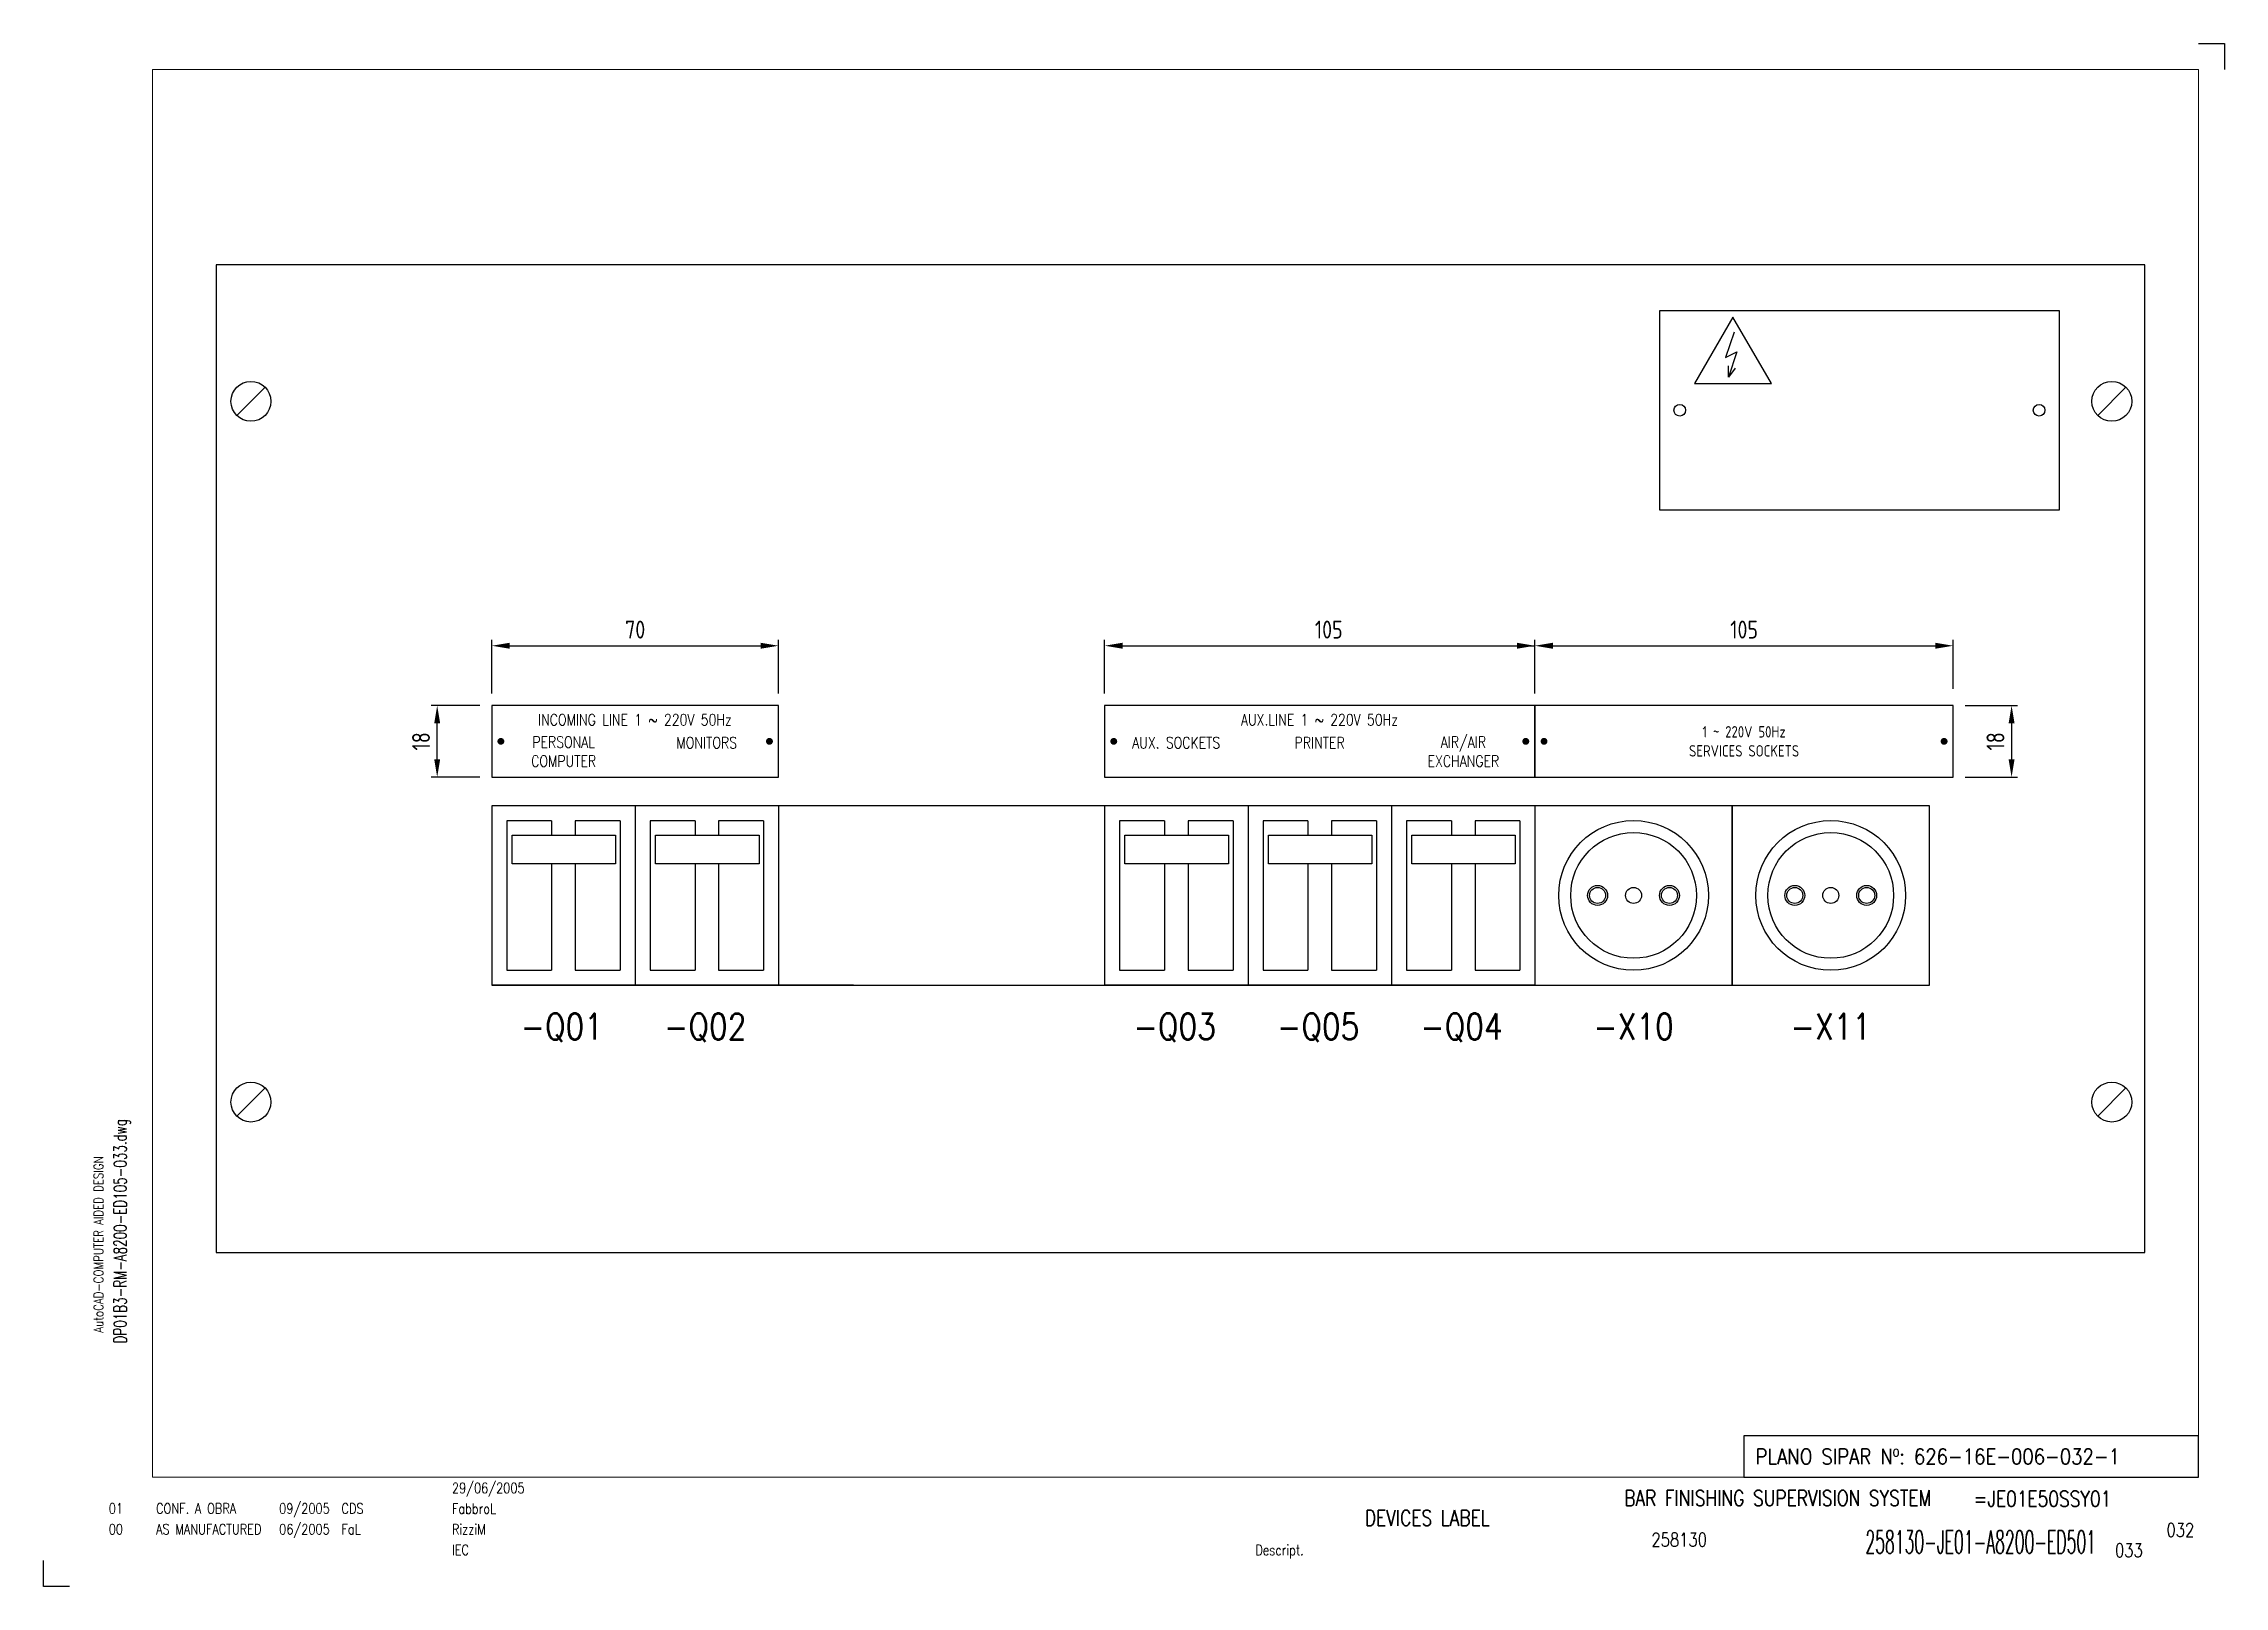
# Paper-space layout 'Layout1' of a CAD drawing. Extents: x 0 to 420, y 0 to 297.
# The model-space entities are those that its viewports show. They can reach past a viewport. Long polylines and large blocks are cut down to what shows.
import ezdxf
from ezdxf.enums import TextEntityAlignment as Align

# ---------------------------------------------------------------- set-up
doc = ezdxf.new("R2010")
doc.units = 0
doc.header["$LTSCALE"] = 8
doc.header["$MEASUREMENT"] = 0
doc.linetypes.add('DOT15', pattern=[0.1875, 0, -0.1875])
doc.layers.get('0').update_dxf_attribs({"linetype": 'CONTINUOUS'})
doc.layers.add('CART', color=7, linetype='CONTINUOUS')
doc.styles.add('arial', font='arial.ttf', dxfattribs={"width": 0.85, "height": 3})
doc.styles.add('DIN', font='DIN.SHX', dxfattribs={"width": 0.85})
doc.styles.add('H', font='ROMANS', dxfattribs={"width": 0.85, "height": 4.5})
doc.styles.add('ROMANS', font='romans', dxfattribs={"width": 0.8})

# ---------------------------------------------------------------- blocks, each defined once
blk = doc.blocks.new('bk04_wb100')
at = {"layer": 'CART', "color": 9}
for p, q in [((415, 297), (420, 297)), ((420, 297), (420, 292)), ((0, 0), (0, 5)), ((5, 0), (0, 0))]:
    blk.add_line(p, q, dxfattribs=at)
at = {"layer": 'CART', "color": 9, "style": 'ROMANS', "width": 0.8}
blk.add_text('AutoCAD-COMPUTER AIDED DESIGN', height=1.8, rotation=90, dxfattribs=at).set_placement((11.47, 48.84))
at = {"layer": 'CART', "color": 2, "style": 'ROMANS', "width": 0.8}
blk.add_attdef('FILE', text='', height=2.5, rotation=90, dxfattribs=at).set_placement((15.95, 68.38), align=Align.CENTER)
at = {"layer": 'CART', "color": 9, "style": 'ROMANS', "width": 0.8}
for tag, height, p in [('MOD-3', 2, (13.92, 19)), ('ASSIEME', 3, (334, 17)), ('MOD-2', 2, (13.92, 15)), ('MOD-1', 2, (13.92, 11)), ('NR.COMMESSA', 2.6, (315, 9))]:
    blk.add_attdef(tag, text='', height=height, dxfattribs=at).set_placement(p, align=Align.MIDDLE)
for tag, p in [('REV-3', (21.66, 19)), ('DATA-3', (45.37, 19)), ('NOME-3', (57.37, 19)), ('REV-2', (21.66, 15)), ('DATA-2', (45.37, 15)), ('NOME-2', (57.37, 15)), ('REV-1', (21.66, 11)), ('DATA-1', (45.37, 11)), ('NOME-1', (57.37, 11))]:
    blk.add_attdef(tag, text='', height=2, dxfattribs=at).set_placement(p, align=Align.MIDDLE_LEFT)
for tag, p, height in [('DATA', (78.64, 17.94), 2), ('ESECUTORE', (78.64, 13.97), 2), ('CONTROLLORE', (78.64, 9.99), 2), ('NORMA', (78.64, 6.01), 2), ('TIPOLOGIA', (233.37, 6), 2), ('SEGUE', (398.93, 5.65), 2.6)]:
    blk.add_attdef(tag, p, '', height=height, dxfattribs=at)
at = {"layer": 'CART', "color": 2, "style": 'arial'}
for tag, height, p in [('CLIENTE', 3.4, (143.5, 17.18)), ("LOCALITA'", 2.4, (143.5, 12.2))]:
    blk.add_attdef(tag, text='', height=height, dxfattribs=at).set_placement(p, align=Align.MIDDLE)
at = {"layer": 'CART', "color": 2, "style": 'ROMANS', "width": 0.8}
for tag, p in [('TITOLO-1/3', (266.5, 18.23)), ('TITOLO-1/2', (266.5, 15.73)), ('TITOLO-2/3', (266.5, 13.18)), ('TITOLO-2/2', (266.5, 10.68)), ('TITOLO-3/3', (266.5, 8.13))]:
    blk.add_attdef(tag, text='', height=3, dxfattribs=at).set_placement(p, align=Align.MIDDLE)
at = {"layer": 'CART', "color": 200, "style": 'ROMANS', "width": 0.8}
blk.add_attdef('=', text='', height=3, dxfattribs=at).set_placement((371.69, 14.46), align=Align.BOTTOM_LEFT)
at = {"layer": 'CART', "color": 9, "style": 'ROMANS', "width": 0.8}
blk.add_attdef('+', text='', height=2.6, dxfattribs=at).set_placement((371.69, 12.76), align=Align.BOTTOM_LEFT)
at = {"layer": 'CART', "color": 2, "style": 'ROMANS', "width": 0.8}
for tag, height, p in [('DISEGNO', 4.6, (395.27, 6.35)), ('FOGLIO', 2.6, (414.2, 9.56))]:
    blk.add_attdef(tag, text='', height=height, dxfattribs=at).set_placement(p, align=Align.RIGHT)
blk = doc.blocks.new('VITE')
blk.add_line((-3.54, -3.54), (3.54, 3.54))
blk.add_circle((0, 0), 5)

msp = doc.modelspace()

# ---------------------------------------------------------------- linework, layer by layer
for p, q in [((102.46, 176.52), (102.46, 185.51)), ((105.46, 184.51), (147.46, 184.51)), ((150.46, 176.52), (150.46, 185.51)), ((150.46, 176.52), (150.46, 185.51)), ((205.02, 176.52), (205.02, 185.51)), ((208.02, 184.51), (277.02, 184.51)), ((277.02, 176.52), (277.02, 185.51)), ((277.02, 176.52), (277.02, 184.73)), ((280.02, 184.51), (344.02, 184.51)), ((347.02, 177.3), (347.02, 185.51)), ((100.46, 174.52), (92.33, 174.52)), ((93.33, 165.52), (93.33, 171.52)), ((349.02, 174.52), (357.78, 174.52)), ((356.78, 171.52), (356.78, 165.52)), ((100.46, 162.52), (92.33, 162.52)), ((349.02, 162.52), (357.78, 162.52))]:
    msp.add_line(p, q)
at = {"color": 3}
for p, q in [((102.46, 157.75), (102.46, 127.75)), ((126.46, 157.75), (126.46, 127.75)), ((126.46, 157.75), (126.46, 127.75)), ((150.46, 157.75), (150.46, 127.75)), ((150.46, 157.75), (150.46, 127.75)), ((205.02, 157.75), (205.02, 127.75)), ((205.02, 157.75), (205.02, 127.75)), ((229.02, 157.75), (229.02, 127.75)), ((229.02, 157.75), (229.02, 127.75)), ((253.02, 157.75), (253.02, 127.75)), ((253.02, 157.75), (253.02, 127.75)), ((253.02, 157.75), (253.02, 127.75)), ((277.02, 157.75), (277.02, 127.75)), ((114.99, 127.75), (102.46, 127.75)), ((126.46, 127.75), (114.99, 127.75)), ((138.99, 127.75), (126.46, 127.75)), ((150.46, 127.75), (138.99, 127.75)), ((162.99, 127.75), (150.46, 127.75)), ((217.55, 127.75), (205.02, 127.75)), ((229.02, 127.75), (217.55, 127.75)), ((241.55, 127.75), (229.02, 127.75)), ((253.02, 127.75), (241.55, 127.75)), ((265.55, 127.75), (253.02, 127.75)), ((277.02, 127.75), (265.55, 127.75))]:
    msp.add_line(p, q, dxfattribs=at)
at = {"color": 7}
for p, q in [((104.96, 155.24), (104.96, 130.25)), ((112.48, 155.24), (104.96, 155.24)), ((112.48, 155.24), (112.48, 152.82)), ((123.95, 155.24), (116.43, 155.24)), ((116.43, 155.24), (116.43, 152.82)), ((123.95, 155.24), (123.95, 130.25)), ((128.96, 155.24), (128.96, 130.25)), ((136.48, 155.24), (128.96, 155.24)), ((136.48, 155.24), (136.48, 152.82)), ((140.43, 155.24), (140.43, 152.82)), ((147.95, 155.24), (140.43, 155.24)), ((147.95, 155.24), (147.95, 130.25)), ((207.52, 155.24), (207.52, 130.25)), ((215.04, 155.24), (207.52, 155.24)), ((215.04, 155.24), (215.04, 152.82)), ((218.99, 155.24), (218.99, 152.82)), ((226.51, 155.24), (218.99, 155.24)), ((226.51, 155.24), (226.51, 130.25)), ((231.52, 155.24), (231.52, 130.25)), ((239.04, 155.24), (231.52, 155.24)), ((239.04, 155.24), (239.04, 152.82)), ((242.99, 155.24), (242.99, 152.82)), ((250.51, 155.24), (242.99, 155.24)), ((250.51, 155.24), (250.51, 130.25)), ((255.52, 155.24), (255.52, 130.25)), ((263.04, 155.24), (255.52, 155.24)), ((263.04, 155.24), (263.04, 152.82)), ((266.99, 155.24), (266.99, 152.82)), ((274.51, 155.24), (266.99, 155.24)), ((274.51, 155.24), (274.51, 130.25)), ((112.48, 148.04), (112.48, 130.25)), ((116.43, 148.04), (116.43, 130.25)), ((136.48, 148.04), (136.48, 130.25)), ((140.43, 148.04), (140.43, 130.25)), ((215.04, 148.04), (215.04, 130.25)), ((218.99, 148.04), (218.99, 130.25)), ((239.04, 148.04), (239.04, 130.25)), ((242.99, 148.04), (242.99, 130.25)), ((263.04, 148.04), (263.04, 130.25)), ((266.99, 148.04), (266.99, 130.25)), ((104.96, 130.25), (112.48, 130.25)), ((116.43, 130.25), (123.95, 130.25)), ((128.96, 130.25), (136.48, 130.25)), ((140.43, 130.25), (147.95, 130.25)), ((207.52, 130.25), (215.04, 130.25)), ((218.99, 130.25), (226.51, 130.25)), ((231.52, 130.25), (239.04, 130.25)), ((242.99, 130.25), (250.51, 130.25)), ((255.52, 130.25), (263.04, 130.25)), ((266.99, 130.25), (274.51, 130.25))]:
    msp.add_line(p, q, dxfattribs=at)
at = {"color": 2}
msp.add_lwpolyline([(56.35, 83.01), (379.1, 83.01), (379.1, 248.22), (56.35, 248.22)], close=True, dxfattribs=at)
at = {"color": 7, "linetype": 'Continuous'}
msp.add_lwpolyline([(297.91, 240.61), (364.73, 240.61), (364.73, 207.19), (297.91, 207.19)], close=True, dxfattribs=at)
at = {"color": 1, "linetype": 'Continuous'}
msp.add_lwpolyline([(310.16, 239.49), (303.73, 228.36), (316.59, 228.36)], close=True, dxfattribs=at)
for points in [[(310.33, 236.97), (308.92, 232.75), (310.8, 233.69), (309.39, 229.46)], [(310.52, 230.96), (309.39, 229.46), (309.39, 231.34)]]:
    msp.add_lwpolyline(points, dxfattribs=at)
at = {"color": 3}
for points in [[(102.46, 162.52), (150.46, 162.52), (150.46, 174.52), (102.46, 174.52)], [(205.02, 162.52), (277.02, 162.52), (277.02, 174.52), (205.02, 174.52)], [(277.02, 162.52), (347.02, 162.52), (347.02, 174.52), (277.02, 174.52)], [(102.46, 127.75), (343.02, 127.75), (343.02, 157.75), (102.46, 157.75)], [(105.86, 152.82), (123.18, 152.82), (123.18, 148.04), (105.86, 148.04)], [(129.86, 152.82), (147.18, 152.82), (147.18, 148.04), (129.86, 148.04)], [(208.42, 152.82), (225.73, 152.82), (225.73, 148.04), (208.42, 148.04)], [(232.42, 152.82), (249.73, 152.82), (249.73, 148.04), (232.42, 148.04)], [(256.42, 152.82), (273.73, 152.82), (273.73, 148.04), (256.42, 148.04)]]:
    msp.add_lwpolyline(points, close=True, dxfattribs=at)
at = {"const_width": 0.573}
for points in [[(103.7, 168.52, 1), (104.27, 168.52, 1)], [(148.64, 168.52, 1), (149.22, 168.52, 1)], [(206.26, 168.52, 1), (206.83, 168.52, 1)], [(275.2, 168.52, 1), (275.78, 168.52, 1)], [(278.26, 168.52, 1), (278.83, 168.52, 1)], [(345.2, 168.52, 1), (345.78, 168.52, 1)]]:
    msp.add_lwpolyline(points, format="xyb", close=True, dxfattribs=at)
for points in [[(277.02, 127.75), (310.02, 127.75), (310.02, 157.75), (277.02, 157.75)], [(310.02, 127.75), (343.02, 127.75), (343.02, 157.75), (310.02, 157.75)]]:
    msp.add_lwpolyline(points, close=True)
at = {"color": 1, "linetype": 'Continuous'}
for centre in [(301.25, 223.9), (361.39, 223.9)]:
    msp.add_circle(centre, 0.974, dxfattribs=at)
for centre, radius in [((293.52, 142.75), 12.53), ((293.52, 142.75), 10.52), ((326.52, 142.75), 12.53), ((326.52, 142.75), 10.52), ((287.5, 142.75), 1.67), ((287.5, 142.75), 1.34), ((293.52, 142.75), 1.34), ((299.53, 142.75), 1.67), ((299.53, 142.75), 1.34), ((320.5, 142.75), 1.67), ((320.5, 142.75), 1.34), ((326.52, 142.75), 1.34), ((332.53, 142.75), 1.67), ((332.53, 142.75), 1.34)]:
    msp.add_circle(centre, radius)
for points in [[(105.46, 185.01), (105.46, 184.01), (102.46, 184.51)], [(147.46, 185.01), (147.46, 184.01), (150.46, 184.51)], [(208.02, 185.01), (208.02, 184.01), (205.02, 184.51)], [(274.02, 185.01), (274.02, 184.01), (277.02, 184.51)], [(280.02, 185.01), (280.02, 184.01), (277.02, 184.51)], [(344.02, 185.01), (344.02, 184.01), (347.02, 184.51)], [(92.83, 171.52), (93.83, 171.52), (93.33, 174.52)], [(356.28, 171.52), (357.28, 171.52), (356.78, 174.52)], [(92.83, 165.52), (93.83, 165.52), (93.33, 162.52)], [(356.28, 165.52), (357.28, 165.52), (356.78, 162.52)]]:
    msp.add_solid(points)

# ---------------------------------------------------------------- block references
at = {"xscale": 0.6682200000000095, "yscale": 0.6682200000001519, "zscale": 0.66822, "rotation": 180}
for p in [(62.16, 225.39), (373.55, 225.39)]:
    msp.add_blockref('VITE', p, dxfattribs=at)
at = {"xscale": 0.6682200000000095, "yscale": 0.6682200000001519, "zscale": 0.66822}
for p in [(62.16, 108.18), (373.55, 108.18)]:
    msp.add_blockref('VITE', p, dxfattribs=at)

# ---------------------------------------------------------------- texts
at = {"color": 3, "style": 'H', "width": 0.85}
for s, p in [('-Q01', (114.18, 122.97)), ('-Q02', (138.18, 122.97)), ('-Q03', (216.74, 122.97)), ('-Q05', (240.74, 122.97)), ('-Q04', (264.74, 122.97)), ('-X10', (293.52, 122.97)), ('-X11', (326.52, 122.97))]:
    msp.add_text(s, height=4.296, dxfattribs=at).set_placement(p, align=Align.TOP_CENTER)
at = {"char_height": 3, "attachment_point": 5, "style": 'DIN'}
for s, insert in [('\\A1;70', (126.46, 187.21)), ('105', (242.52, 187.21)), ('\\A1;105', (312.02, 187.21))]:
    msp.add_mtext(s, dxfattribs=dict(at, insert=insert))
at = {"attachment_point": 5}
for s, insert, char_height, width, style in [('INCOMING LINE 1 ~ 220V 50Hz', (126.4, 172.12), 1.9092, 40, 'ROMANS'), ('AUX.LINE 1 ~ 220V 50Hz', (240.96, 172.12), 1.9092, 40, 'ROMANS'), ('PERSONAL\\PCOMPUTER', (114.49, 166.8), 1.909, 38.184, 'ROMANS'), ('MONITORS', (138.43, 168.29), 1.909, 38.184, 'ROMANS'), ('AUX. SOCKETS', (216.99, 168.29), 1.9092, 38.184, 'ROMANS'), ('PRINTER', (240.99, 168.29), 1.909, 38.184, 'ROMANS'), ('AIR/AIR\\PEXCHANGER', (265.05, 166.8), 1.909, 38.184, 'ROMANS'), ('1 ~ 220V 50Hz\\PSERVICES SOCKETS', (312.02, 168.52), 1.909, 26.377, 'DIN')]:
    msp.add_mtext(s, dxfattribs=dict(at, insert=insert, char_height=char_height, width=width, style=style))
at = {"char_height": 3, "attachment_point": 5, "rotation": 90, "style": 'DIN'}
for insert in [(90.63, 168.52), (354.08, 168.52)]:
    msp.add_mtext('\\A1;18', dxfattribs=dict(at, insert=insert))

psp = doc.layouts.get("Layout1")

# ---------------------------------------------------------------- linework, layer by layer
psp.add_lwpolyline([(327.42, 21), (415, 21), (415, 29), (327.42, 29)], close=True)

# ---------------------------------------------------------------- block references
ref = psp.add_blockref('bk04_wb100', (0, 0))
ref.add_attrib('TIPOLOGIA', 'Descript.', (233.37, 6), dxfattribs={"layer": 'CART', "color": 9, "height": 2, "style": 'ROMANS', "width": 0.8})
ref.add_attrib('TITOLO-2/3', 'DEVICES LABEL', dxfattribs={"layer": 'CART', "color": 2, "height": 3, "style": 'ROMANS', "width": 0.8}).set_placement((266.5, 13.18), align=Align.MIDDLE)
ref.add_attrib('ASSIEME', 'BAR FINISHING SUPERVISION SYSTEM', dxfattribs={"layer": 'CART', "color": 9, "height": 3, "style": 'ROMANS', "width": 0.8}).set_placement((334, 17), align=Align.MIDDLE)
ref.add_attrib('=', '=JE01E50SSY01', dxfattribs={"layer": 'CART', "color": 200, "height": 3, "style": 'ROMANS', "width": 0.8}).set_placement((371.69, 14.46), align=Align.BOTTOM_LEFT)
ref.add_attrib('NR.COMMESSA', '258130', dxfattribs={"layer": 'CART', "color": 9, "height": 2.6, "style": 'ROMANS', "width": 0.8}).set_placement((315, 9), align=Align.MIDDLE)
ref.add_attrib('DISEGNO', '258130-JE01-A8200-ED501', dxfattribs={"layer": 'CART', "color": 2, "height": 4.4, "style": 'ROMANS', "width": 0.5}).set_placement((395.27, 6.35), align=Align.RIGHT)
ref.add_attrib('FOGLIO', '032', dxfattribs={"layer": 'CART', "color": 2, "height": 2.6, "style": 'ROMANS', "width": 0.8}).set_placement((414.2, 9.56), align=Align.RIGHT)
ref.add_attrib('SEGUE', '033', (398.93, 5.65), dxfattribs={"layer": 'CART', "color": 9, "height": 2.6, "style": 'ROMANS', "width": 0.8})
ref.add_attrib('DATA', '29/06/2005', (78.64, 17.94), dxfattribs={"layer": 'CART', "color": 9, "height": 2, "style": 'ROMANS', "width": 0.8})
ref.add_attrib('ESECUTORE', 'FabbroL', (78.64, 13.97), dxfattribs={"layer": 'CART', "color": 9, "height": 2, "style": 'ROMANS', "width": 0.8})
ref.add_attrib('CONTROLLORE', 'RizziM', (78.64, 9.99), dxfattribs={"layer": 'CART', "color": 9, "height": 2, "style": 'ROMANS', "width": 0.8})
ref.add_attrib('NORMA', 'IEC', (78.64, 6.01), dxfattribs={"layer": 'CART', "color": 9, "height": 2, "style": 'ROMANS', "width": 0.8})
ref.add_attrib('MOD-1', '00', dxfattribs={"layer": 'CART', "color": 9, "height": 2, "style": 'ROMANS', "width": 0.8}).set_placement((13.92, 11), align=Align.MIDDLE)
ref.add_attrib('REV-1', 'AS MANUFACTURED', dxfattribs={"layer": 'CART', "color": 9, "height": 2, "style": 'ROMANS', "width": 0.8}).set_placement((21.66, 11), align=Align.MIDDLE_LEFT)
ref.add_attrib('DATA-1', '06/2005', dxfattribs={"layer": 'CART', "color": 9, "height": 2, "style": 'ROMANS', "width": 0.8}).set_placement((45.37, 11), align=Align.MIDDLE_LEFT)
ref.add_attrib('NOME-1', 'FaL', dxfattribs={"layer": 'CART', "color": 9, "height": 2, "style": 'ROMANS', "width": 0.8}).set_placement((57.37, 11), align=Align.MIDDLE_LEFT)
ref.add_attrib('MOD-2', '01', dxfattribs={"layer": 'CART', "color": 9, "height": 2, "style": 'ROMANS', "width": 0.8}).set_placement((13.92, 15), align=Align.MIDDLE)
ref.add_attrib('REV-2', 'CONF. A OBRA', dxfattribs={"layer": 'CART', "color": 9, "height": 2, "style": 'ROMANS', "width": 0.8}).set_placement((21.66, 15), align=Align.MIDDLE_LEFT)
ref.add_attrib('DATA-2', '09/2005', dxfattribs={"layer": 'CART', "color": 9, "height": 2, "style": 'ROMANS', "width": 0.8}).set_placement((45.37, 15), align=Align.MIDDLE_LEFT)
ref.add_attrib('NOME-2', 'CDS', dxfattribs={"layer": 'CART', "color": 9, "height": 2, "style": 'ROMANS', "width": 0.8}).set_placement((57.37, 15), align=Align.MIDDLE_LEFT)
ref.add_attrib('FILE', 'DP01B3-RM-A8200-ED105-033.dwg', dxfattribs={"layer": 'CART', "color": 2, "height": 2.4, "rotation": 90, "style": 'ROMANS', "width": 0.7}).set_placement((15.95, 68.38), align=Align.CENTER)

# ---------------------------------------------------------------- texts
at = {"color": 3, "style": 'ROMANS', "width": 0.85}
psp.add_text('PLANO SIPAR Nº: 626-16E-006-032-1', height=3, dxfattribs=at).set_placement((329.71, 23.5))

# ---------------------------------------------------------------- viewports
at = {"layer": '0', "linetype": 'DOT15'}
psp.add_viewport(center=(218, 156.5), size=(394, 271), view_center_point=(216.88, 163.15), view_height=235.4563, dxfattribs=at)

doc.saveas('drawing.dxf')
